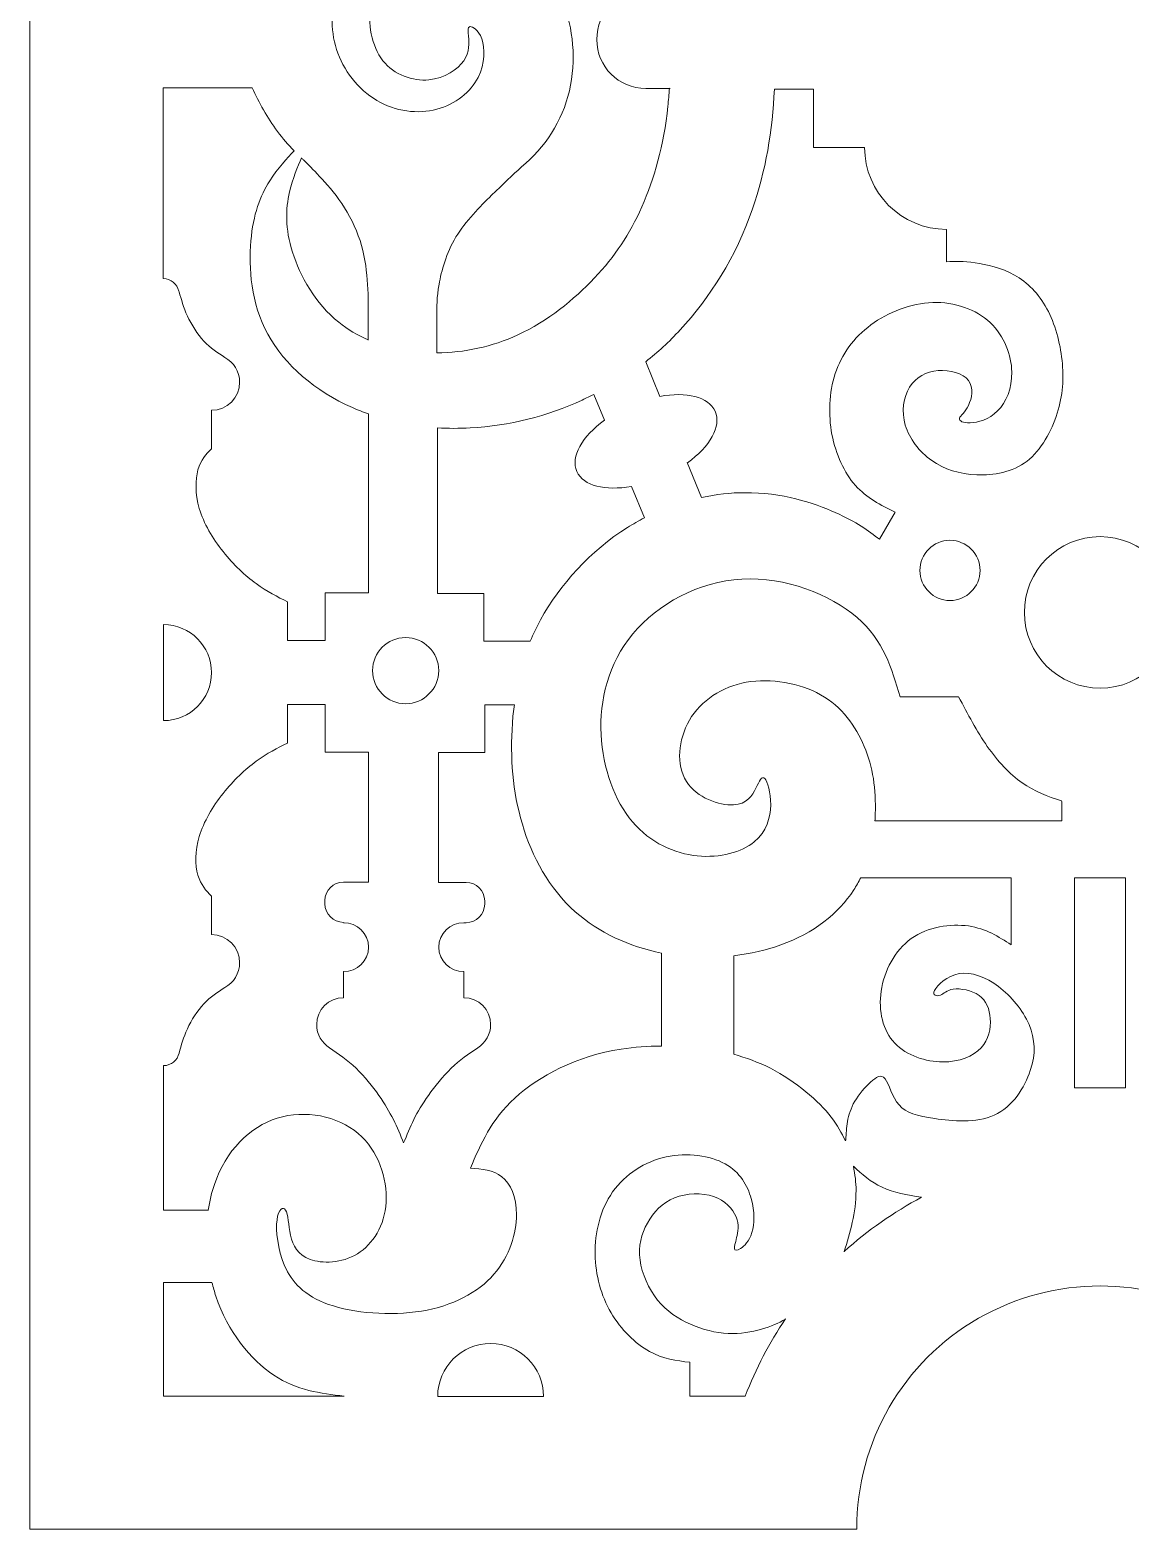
# Model space of a CAD drawing. Header units: centimetres. Extents: x -9.9 to 31.1, y -6.7 to 14.3.
# Drawn here: x 11.988 to 15.314, y -5.241 to -0.709 of the extents above; entities that cross this region are included whole.
import ezdxf

# ---------------------------------------------------------------- set-up
doc = ezdxf.new("R2010")
doc.units = ezdxf.units.CM
doc.header["$MEASUREMENT"] = 0
doc.layers.add('Layer 1', color=7, linetype='Continuous')

msp = doc.modelspace()

# ---------------------------------------------------------------- linework, layer by layer
at = {"layer": 'Layer 1', "lineweight": 9}
for points, knots in [([(14.488, -5.241), (14.488, -5.241), (11.988, -5.241), (11.988, -5.241), (11.988, -5.241), (11.988, -5.241), (11.988, 3.991), (11.988, 3.991), (11.988, 3.991), (11.988, 3.991), (12.222, 3.991), (12.222, 3.991), (12.222, 3.991), (12.302, 4.462), (12.648, 4.843), (13.11, 4.967), (13.11, 4.967), (13.11, 4.967), (13.11, 5.298), (13.11, 5.298), (13.11, 5.298), (13.11, 5.298), (15.224, 5.298), (15.224, 5.298), (15.224, 5.298), (15.224, 5.298), (17.338, 5.298), (17.338, 5.298), (17.338, 5.298), (17.338, 5.298), (17.338, 4.967), (17.338, 4.967), (17.338, 4.967), (17.8, 4.843), (18.147, 4.461), (18.226, 3.991), (18.226, 3.991), (18.226, 3.991), (18.46, 3.991), (18.46, 3.991), (18.46, 3.991), (18.46, 3.991), (18.46, -5.241), (18.46, -5.241), (18.46, -5.241), (18.46, -5.241), (15.96, -5.241), (15.96, -5.241), (15.96, -5.241), (15.96, -4.978), (15.82, -4.736), (15.592, -4.604), (15.592, -4.604), (15.478, -4.538), (15.351, -4.506), (15.224, -4.506), (15.224, -4.506), (15.097, -4.506), (14.97, -4.539), (14.856, -4.604), (14.856, -4.604), (14.628, -4.735), (14.488, -4.978), (14.488, -5.241)], [0, 0, 0, 0, 0.0588235, 0.0588235, 0.0588235, 0.0588235, 0.1176471, 0.1176471, 0.1176471, 0.1176471, 0.1764706, 0.1764706, 0.1764706, 0.1764706, 0.2352941, 0.2352941, 0.2352941, 0.2352941, 0.2941176, 0.2941176, 0.2941176, 0.2941176, 0.3529412, 0.3529412, 0.3529412, 0.3529412, 0.4117647, 0.4117647, 0.4117647, 0.4117647, 0.4705882, 0.4705882, 0.4705882, 0.4705882, 0.5294118, 0.5294118, 0.5294118, 0.5294118, 0.5882353, 0.5882353, 0.5882353, 0.5882353, 0.6470588, 0.6470588, 0.6470588, 0.6470588, 0.7058824, 0.7058824, 0.7058824, 0.7058824, 0.7647059, 0.7647059, 0.7647059, 0.7647059, 0.8235294, 0.8235294, 0.8235294, 0.8235294, 0.8823529, 0.8823529, 0.8823529, 0.8823529, 1, 1, 1, 1]), ([(13.924, -0.886), (13.924, -0.886), (13.85, -0.886), (13.85, -0.886), (13.85, -0.886), (13.768, -0.886), (13.702, -0.82), (13.702, -0.738), (13.702, -0.738), (13.702, -0.656), (13.768, -0.59), (13.85, -0.59), (13.85, -0.59), (13.85, -0.59), (13.9, -0.59), (13.9, -0.59), (13.9, -0.59), (13.899, -0.588), (13.899, -0.586), (13.898, -0.584), (13.898, -0.584), (13.87, -0.479), (13.818, -0.403), (13.751, -0.343), (13.751, -0.343), (13.703, -0.301), (13.648, -0.268), (13.589, -0.245), (13.589, -0.245), (13.589, -0.247), (13.589, -0.248), (13.589, -0.25), (13.589, -0.25), (13.589, -0.332), (13.523, -0.398), (13.441, -0.398), (13.441, -0.398), (13.359, -0.398), (13.293, -0.332), (13.293, -0.25), (13.293, -0.25), (13.293, -0.239), (13.294, -0.229), (13.296, -0.218), (13.296, -0.218), (13.281, -0.221), (13.267, -0.224), (13.252, -0.228), (13.252, -0.228), (13.168, -0.25), (13.089, -0.29), (13.032, -0.352), (13.032, -0.352), (12.975, -0.414), (12.939, -0.496), (12.919, -0.569), (12.919, -0.569), (12.899, -0.642), (12.895, -0.706), (12.915, -0.768), (12.915, -0.768), (12.935, -0.83), (12.98, -0.889), (13.037, -0.922), (13.037, -0.922), (13.093, -0.956), (13.161, -0.964), (13.218, -0.949), (13.218, -0.949), (13.275, -0.934), (13.321, -0.896), (13.343, -0.853), (13.343, -0.853), (13.365, -0.811), (13.363, -0.764), (13.354, -0.736), (13.354, -0.736), (13.344, -0.708), (13.327, -0.699), (13.319, -0.699), (13.319, -0.699), (13.311, -0.7), (13.312, -0.71), (13.314, -0.729), (13.314, -0.729), (13.316, -0.748), (13.318, -0.775), (13.3, -0.802), (13.3, -0.802), (13.282, -0.829), (13.242, -0.855), (13.194, -0.86), (13.194, -0.86), (13.146, -0.864), (13.089, -0.846), (13.055, -0.802), (13.055, -0.802), (13.021, -0.758), (13.009, -0.688), (13.017, -0.631), (13.017, -0.631), (13.025, -0.574), (13.052, -0.531), (13.089, -0.494), (13.089, -0.494), (13.126, -0.458), (13.172, -0.428), (13.237, -0.42), (13.237, -0.42), (13.302, -0.411), (13.386, -0.423), (13.453, -0.457), (13.453, -0.457), (13.52, -0.491), (13.57, -0.546), (13.6, -0.624), (13.6, -0.624), (13.63, -0.702), (13.641, -0.802), (13.619, -0.893), (13.619, -0.893), (13.598, -0.984), (13.545, -1.066), (13.474, -1.123), (13.474, -1.123), (13.447, -1.149), (13.42, -1.174), (13.384, -1.209), (13.384, -1.209), (13.349, -1.243), (13.305, -1.287), (13.276, -1.335), (13.276, -1.335), (13.247, -1.384), (13.232, -1.438), (13.225, -1.478), (13.225, -1.478), (13.218, -1.519), (13.218, -1.546), (13.218, -1.573), (13.218, -1.573), (13.218, -1.573), (13.218, -1.685), (13.218, -1.685), (13.218, -1.685), (13.301, -1.685), (13.386, -1.667), (13.463, -1.631), (13.463, -1.631), (13.553, -1.59), (13.633, -1.524), (13.695, -1.459), (13.695, -1.459), (13.757, -1.393), (13.801, -1.328), (13.838, -1.244), (13.838, -1.244), (13.875, -1.16), (13.905, -1.058), (13.917, -0.94), (13.917, -0.94), (13.919, -0.922), (13.92, -0.904), (13.922, -0.885), (13.922, -0.885), (13.922, -0.885), (13.924, -0.886), (13.924, -0.886)], [0, 0, 0, 0, 0.0232558, 0.0232558, 0.0232558, 0.0232558, 0.0465116, 0.0465116, 0.0465116, 0.0465116, 0.0697674, 0.0697674, 0.0697674, 0.0697674, 0.0930233, 0.0930233, 0.0930233, 0.0930233, 0.1162791, 0.1162791, 0.1162791, 0.1162791, 0.1395349, 0.1395349, 0.1395349, 0.1395349, 0.1627907, 0.1627907, 0.1627907, 0.1627907, 0.1860465, 0.1860465, 0.1860465, 0.1860465, 0.2093023, 0.2093023, 0.2093023, 0.2093023, 0.2325581, 0.2325581, 0.2325581, 0.2325581, 0.255814, 0.255814, 0.255814, 0.255814, 0.2790698, 0.2790698, 0.2790698, 0.2790698, 0.3023256, 0.3023256, 0.3023256, 0.3023256, 0.3255814, 0.3255814, 0.3255814, 0.3255814, 0.3488372, 0.3488372, 0.3488372, 0.3488372, 0.372093, 0.372093, 0.372093, 0.372093, 0.3953488, 0.3953488, 0.3953488, 0.3953488, 0.4186047, 0.4186047, 0.4186047, 0.4186047, 0.4418605, 0.4418605, 0.4418605, 0.4418605, 0.4651163, 0.4651163, 0.4651163, 0.4651163, 0.4883721, 0.4883721, 0.4883721, 0.4883721, 0.5116279, 0.5116279, 0.5116279, 0.5116279, 0.5348837, 0.5348837, 0.5348837, 0.5348837, 0.5581395, 0.5581395, 0.5581395, 0.5581395, 0.5813953, 0.5813953, 0.5813953, 0.5813953, 0.6046512, 0.6046512, 0.6046512, 0.6046512, 0.627907, 0.627907, 0.627907, 0.627907, 0.6511628, 0.6511628, 0.6511628, 0.6511628, 0.6744186, 0.6744186, 0.6744186, 0.6744186, 0.6976744, 0.6976744, 0.6976744, 0.6976744, 0.7209302, 0.7209302, 0.7209302, 0.7209302, 0.744186, 0.744186, 0.744186, 0.744186, 0.7674419, 0.7674419, 0.7674419, 0.7674419, 0.7906977, 0.7906977, 0.7906977, 0.7906977, 0.8139535, 0.8139535, 0.8139535, 0.8139535, 0.8372093, 0.8372093, 0.8372093, 0.8372093, 0.8604651, 0.8604651, 0.8604651, 0.8604651, 0.8837209, 0.8837209, 0.8837209, 0.8837209, 0.9069767, 0.9069767, 0.9069767, 0.9069767, 0.9302326, 0.9302326, 0.9302326, 0.9302326, 0.9534884, 0.9534884, 0.9534884, 0.9534884, 1, 1, 1, 1]), ([(12.439, -1.501), (12.446, -1.524), (12.452, -1.548), (12.464, -1.574), (12.464, -1.574), (12.476, -1.6), (12.495, -1.629), (12.514, -1.65), (12.514, -1.65), (12.534, -1.671), (12.555, -1.685), (12.577, -1.699), (12.577, -1.699), (12.604, -1.713), (12.622, -1.742), (12.622, -1.774), (12.622, -1.774), (12.622, -1.821), (12.584, -1.859), (12.537, -1.859), (12.537, -1.859), (12.537, -1.859), (12.537, -1.975), (12.537, -1.975), (12.537, -1.975), (12.521, -1.992), (12.504, -2.009), (12.496, -2.039), (12.496, -2.039), (12.488, -2.069), (12.487, -2.111), (12.5, -2.156), (12.5, -2.156), (12.513, -2.2), (12.54, -2.247), (12.572, -2.286), (12.572, -2.286), (12.603, -2.326), (12.639, -2.359), (12.672, -2.383), (12.672, -2.383), (12.705, -2.407), (12.736, -2.423), (12.767, -2.438), (12.767, -2.438), (12.767, -2.438), (12.767, -2.555), (12.767, -2.555), (12.767, -2.555), (12.767, -2.555), (12.881, -2.555), (12.881, -2.555), (12.881, -2.555), (12.881, -2.555), (12.881, -2.411), (12.881, -2.411), (12.881, -2.411), (12.881, -2.411), (13.012, -2.411), (13.012, -2.411), (13.012, -2.411), (13.012, -2.411), (13.012, -1.87), (13.012, -1.87), (13.012, -1.87), (12.995, -1.864), (12.979, -1.858), (12.963, -1.851), (12.963, -1.851), (12.852, -1.802), (12.758, -1.722), (12.707, -1.629), (12.707, -1.629), (12.656, -1.535), (12.649, -1.428), (12.656, -1.347), (12.656, -1.347), (12.663, -1.266), (12.684, -1.212), (12.713, -1.165), (12.713, -1.165), (12.737, -1.128), (12.766, -1.095), (12.787, -1.075), (12.787, -1.075), (12.75, -1.038), (12.72, -0.996), (12.694, -0.951), (12.694, -0.951), (12.682, -0.929), (12.67, -0.907), (12.66, -0.884), (12.66, -0.884), (12.66, -0.884), (12.391, -0.884), (12.391, -0.884), (12.391, -0.884), (12.391, -0.884), (12.391, -1.461), (12.391, -1.461), (12.391, -1.461), (12.414, -1.461), (12.433, -1.477), (12.438, -1.499), (12.438, -1.499), (12.438, -1.499), (12.439, -1.501), (12.439, -1.501)], [0, 0, 0, 0, 0.0357143, 0.0357143, 0.0357143, 0.0357143, 0.0714286, 0.0714286, 0.0714286, 0.0714286, 0.1071429, 0.1071429, 0.1071429, 0.1071429, 0.1428571, 0.1428571, 0.1428571, 0.1428571, 0.1785714, 0.1785714, 0.1785714, 0.1785714, 0.2142857, 0.2142857, 0.2142857, 0.2142857, 0.25, 0.25, 0.25, 0.25, 0.2857143, 0.2857143, 0.2857143, 0.2857143, 0.3214286, 0.3214286, 0.3214286, 0.3214286, 0.3571429, 0.3571429, 0.3571429, 0.3571429, 0.3928571, 0.3928571, 0.3928571, 0.3928571, 0.4285714, 0.4285714, 0.4285714, 0.4285714, 0.4642857, 0.4642857, 0.4642857, 0.4642857, 0.5, 0.5, 0.5, 0.5, 0.5357143, 0.5357143, 0.5357143, 0.5357143, 0.5714286, 0.5714286, 0.5714286, 0.5714286, 0.6071429, 0.6071429, 0.6071429, 0.6071429, 0.6428571, 0.6428571, 0.6428571, 0.6428571, 0.6785714, 0.6785714, 0.6785714, 0.6785714, 0.7142857, 0.7142857, 0.7142857, 0.7142857, 0.75, 0.75, 0.75, 0.75, 0.7857143, 0.7857143, 0.7857143, 0.7857143, 0.8214286, 0.8214286, 0.8214286, 0.8214286, 0.8571429, 0.8571429, 0.8571429, 0.8571429, 0.8928571, 0.8928571, 0.8928571, 0.8928571, 0.9285714, 0.9285714, 0.9285714, 0.9285714, 1, 1, 1, 1]), ([(13.975, -2.017), (13.975, -2.017), (14.019, -2.123), (14.019, -2.123), (14.019, -2.123), (14.063, -2.113), (14.107, -2.108), (14.149, -2.108), (14.149, -2.108), (14.262, -2.107), (14.358, -2.139), (14.423, -2.168), (14.423, -2.168), (14.488, -2.197), (14.523, -2.223), (14.557, -2.249), (14.557, -2.249), (14.557, -2.249), (14.604, -2.167), (14.604, -2.167), (14.604, -2.167), (14.561, -2.146), (14.518, -2.124), (14.484, -2.086), (14.484, -2.086), (14.45, -2.048), (14.425, -1.992), (14.413, -1.932), (14.413, -1.932), (14.402, -1.872), (14.404, -1.806), (14.423, -1.748), (14.423, -1.748), (14.442, -1.69), (14.479, -1.639), (14.531, -1.601), (14.531, -1.601), (14.583, -1.562), (14.652, -1.535), (14.718, -1.533), (14.718, -1.533), (14.784, -1.531), (14.849, -1.554), (14.892, -1.594), (14.892, -1.594), (14.935, -1.635), (14.956, -1.693), (14.957, -1.743), (14.957, -1.743), (14.958, -1.793), (14.94, -1.835), (14.914, -1.861), (14.914, -1.861), (14.888, -1.887), (14.854, -1.896), (14.831, -1.897), (14.831, -1.897), (14.809, -1.898), (14.797, -1.891), (14.799, -1.883), (14.799, -1.883), (14.801, -1.875), (14.816, -1.865), (14.826, -1.844), (14.826, -1.844), (14.836, -1.823), (14.843, -1.791), (14.826, -1.769), (14.826, -1.769), (14.809, -1.747), (14.77, -1.736), (14.734, -1.739), (14.734, -1.739), (14.698, -1.742), (14.667, -1.759), (14.648, -1.789), (14.648, -1.789), (14.629, -1.819), (14.623, -1.863), (14.635, -1.904), (14.635, -1.904), (14.647, -1.945), (14.677, -1.984), (14.715, -2.011), (14.715, -2.011), (14.753, -2.037), (14.799, -2.052), (14.851, -2.054), (14.851, -2.054), (14.902, -2.056), (14.959, -2.046), (15.003, -2.013), (15.003, -2.013), (15.046, -1.979), (15.077, -1.922), (15.094, -1.868), (15.094, -1.868), (15.111, -1.814), (15.115, -1.762), (15.109, -1.708), (15.109, -1.708), (15.103, -1.654), (15.088, -1.597), (15.063, -1.552), (15.063, -1.552), (15.038, -1.506), (15.004, -1.472), (14.965, -1.45), (14.965, -1.45), (14.926, -1.428), (14.881, -1.418), (14.846, -1.413), (14.846, -1.413), (14.811, -1.408), (14.786, -1.409), (14.76, -1.41), (14.76, -1.41), (14.76, -1.41), (14.76, -1.312), (14.76, -1.312), (14.76, -1.312), (14.623, -1.312), (14.512, -1.201), (14.512, -1.064), (14.512, -1.064), (14.512, -1.064), (14.357, -1.064), (14.357, -1.064), (14.357, -1.064), (14.357, -1.064), (14.357, -0.888), (14.357, -0.888), (14.357, -0.888), (14.357, -0.888), (14.239, -0.888), (14.239, -0.888), (14.239, -0.888), (14.234, -1.012), (14.212, -1.137), (14.173, -1.25), (14.173, -1.25), (14.123, -1.395), (14.043, -1.52), (13.954, -1.616), (13.954, -1.616), (13.921, -1.652), (13.886, -1.684), (13.85, -1.712), (13.85, -1.712), (13.85, -1.712), (13.893, -1.817), (13.893, -1.817), (13.893, -1.817), (13.973, -1.802), (14.04, -1.818), (14.06, -1.862), (14.06, -1.862), (14.08, -1.907), (14.044, -1.969), (13.976, -2.018), (13.976, -2.018), (13.976, -2.018), (13.975, -2.017), (13.975, -2.017)], [0, 0, 0, 0, 0.0238095, 0.0238095, 0.0238095, 0.0238095, 0.047619, 0.047619, 0.047619, 0.047619, 0.0714286, 0.0714286, 0.0714286, 0.0714286, 0.0952381, 0.0952381, 0.0952381, 0.0952381, 0.1190476, 0.1190476, 0.1190476, 0.1190476, 0.1428571, 0.1428571, 0.1428571, 0.1428571, 0.1666667, 0.1666667, 0.1666667, 0.1666667, 0.1904762, 0.1904762, 0.1904762, 0.1904762, 0.2142857, 0.2142857, 0.2142857, 0.2142857, 0.2380952, 0.2380952, 0.2380952, 0.2380952, 0.2619048, 0.2619048, 0.2619048, 0.2619048, 0.2857143, 0.2857143, 0.2857143, 0.2857143, 0.3095238, 0.3095238, 0.3095238, 0.3095238, 0.3333333, 0.3333333, 0.3333333, 0.3333333, 0.3571429, 0.3571429, 0.3571429, 0.3571429, 0.3809524, 0.3809524, 0.3809524, 0.3809524, 0.4047619, 0.4047619, 0.4047619, 0.4047619, 0.4285714, 0.4285714, 0.4285714, 0.4285714, 0.452381, 0.452381, 0.452381, 0.452381, 0.4761905, 0.4761905, 0.4761905, 0.4761905, 0.5, 0.5, 0.5, 0.5, 0.5238095, 0.5238095, 0.5238095, 0.5238095, 0.547619, 0.547619, 0.547619, 0.547619, 0.5714286, 0.5714286, 0.5714286, 0.5714286, 0.5952381, 0.5952381, 0.5952381, 0.5952381, 0.6190476, 0.6190476, 0.6190476, 0.6190476, 0.6428571, 0.6428571, 0.6428571, 0.6428571, 0.6666667, 0.6666667, 0.6666667, 0.6666667, 0.6904762, 0.6904762, 0.6904762, 0.6904762, 0.7142857, 0.7142857, 0.7142857, 0.7142857, 0.7380952, 0.7380952, 0.7380952, 0.7380952, 0.7619048, 0.7619048, 0.7619048, 0.7619048, 0.7857143, 0.7857143, 0.7857143, 0.7857143, 0.8095238, 0.8095238, 0.8095238, 0.8095238, 0.8333333, 0.8333333, 0.8333333, 0.8333333, 0.8571429, 0.8571429, 0.8571429, 0.8571429, 0.8809524, 0.8809524, 0.8809524, 0.8809524, 0.9047619, 0.9047619, 0.9047619, 0.9047619, 0.9285714, 0.9285714, 0.9285714, 0.9285714, 0.952381, 0.952381, 0.952381, 0.952381, 1, 1, 1, 1]), ([(13.011, -1.646), (12.979, -1.632), (12.949, -1.615), (12.922, -1.593), (12.922, -1.593), (12.852, -1.537), (12.804, -1.453), (12.782, -1.381), (12.782, -1.381), (12.759, -1.31), (12.761, -1.25), (12.773, -1.199), (12.773, -1.199), (12.782, -1.158), (12.798, -1.122), (12.809, -1.096), (12.809, -1.096), (12.811, -1.098), (12.813, -1.1), (12.815, -1.102), (12.815, -1.102), (12.83, -1.116), (12.844, -1.131), (12.864, -1.152), (12.864, -1.152), (12.884, -1.173), (12.908, -1.2), (12.931, -1.234), (12.931, -1.234), (12.953, -1.267), (12.973, -1.306), (12.986, -1.346), (12.986, -1.346), (12.999, -1.386), (13.005, -1.426), (13.008, -1.465), (13.008, -1.465), (13.011, -1.503), (13.011, -1.539), (13.011, -1.575), (13.011, -1.575), (13.011, -1.575), (13.011, -1.647), (13.011, -1.647), (13.011, -1.647), (13.011, -1.647), (13.011, -1.646), (13.011, -1.646)], [0, 0, 0, 0, 0.0769231, 0.0769231, 0.0769231, 0.0769231, 0.1538462, 0.1538462, 0.1538462, 0.1538462, 0.2307692, 0.2307692, 0.2307692, 0.2307692, 0.3076923, 0.3076923, 0.3076923, 0.3076923, 0.3846154, 0.3846154, 0.3846154, 0.3846154, 0.4615385, 0.4615385, 0.4615385, 0.4615385, 0.5384615, 0.5384615, 0.5384615, 0.5384615, 0.6153846, 0.6153846, 0.6153846, 0.6153846, 0.6923077, 0.6923077, 0.6923077, 0.6923077, 0.7692308, 0.7692308, 0.7692308, 0.7692308, 0.8461538, 0.8461538, 0.8461538, 0.8461538, 1, 1, 1, 1]), ([(13.725, -1.889), (13.725, -1.889), (13.693, -1.811), (13.693, -1.811), (13.693, -1.811), (13.681, -1.817), (13.67, -1.822), (13.658, -1.828), (13.658, -1.828), (13.552, -1.877), (13.439, -1.906), (13.319, -1.912), (13.319, -1.912), (13.286, -1.914), (13.253, -1.914), (13.22, -1.912), (13.22, -1.912), (13.22, -1.912), (13.22, -2.413), (13.22, -2.413), (13.22, -2.413), (13.22, -2.413), (13.36, -2.413), (13.36, -2.413), (13.36, -2.413), (13.36, -2.413), (13.36, -2.557), (13.36, -2.557), (13.36, -2.557), (13.36, -2.557), (13.501, -2.557), (13.501, -2.557), (13.501, -2.557), (13.51, -2.536), (13.52, -2.514), (13.532, -2.492), (13.532, -2.492), (13.59, -2.387), (13.683, -2.283), (13.795, -2.213), (13.795, -2.213), (13.812, -2.203), (13.829, -2.193), (13.846, -2.184), (13.846, -2.184), (13.846, -2.184), (13.807, -2.089), (13.807, -2.089), (13.807, -2.089), (13.728, -2.103), (13.661, -2.088), (13.642, -2.044), (13.642, -2.044), (13.622, -1.999), (13.658, -1.938), (13.725, -1.889)], [0, 0, 0, 0, 0.0666667, 0.0666667, 0.0666667, 0.0666667, 0.1333333, 0.1333333, 0.1333333, 0.1333333, 0.2, 0.2, 0.2, 0.2, 0.2666667, 0.2666667, 0.2666667, 0.2666667, 0.3333333, 0.3333333, 0.3333333, 0.3333333, 0.4, 0.4, 0.4, 0.4, 0.4666667, 0.4666667, 0.4666667, 0.4666667, 0.5333333, 0.5333333, 0.5333333, 0.5333333, 0.6, 0.6, 0.6, 0.6, 0.6666667, 0.6666667, 0.6666667, 0.6666667, 0.7333333, 0.7333333, 0.7333333, 0.7333333, 0.8, 0.8, 0.8, 0.8, 0.8666667, 0.8666667, 0.8666667, 0.8666667, 1, 1, 1, 1]), ([(14.861, -2.343), (14.861, -2.293), (14.82, -2.252), (14.77, -2.252), (14.77, -2.252), (14.72, -2.252), (14.679, -2.293), (14.679, -2.343), (14.679, -2.343), (14.679, -2.393), (14.72, -2.434), (14.77, -2.434), (14.77, -2.434), (14.82, -2.434), (14.861, -2.393), (14.861, -2.343)], [0, 0, 0, 0, 0.2, 0.2, 0.2, 0.2, 0.4, 0.4, 0.4, 0.4, 0.6, 0.6, 0.6, 0.6, 1, 1, 1, 1]), ([(15.224, -2.699), (15.098, -2.699), (14.995, -2.597), (14.995, -2.47), (14.995, -2.47), (14.995, -2.344), (15.097, -2.241), (15.224, -2.241), (15.224, -2.241), (15.35, -2.241), (15.453, -2.343), (15.453, -2.47), (15.453, -2.47), (15.453, -2.596), (15.351, -2.699), (15.224, -2.699)], [0, 0, 0, 0, 0.2, 0.2, 0.2, 0.2, 0.4, 0.4, 0.4, 0.4, 0.6, 0.6, 0.6, 0.6, 1, 1, 1, 1]), ([(15.108, -3.043), (15.108, -3.043), (15.108, -3.1), (15.108, -3.1), (15.108, -3.1), (15.108, -3.1), (14.543, -3.1), (14.543, -3.1), (14.543, -3.1), (14.544, -3.093), (14.544, -3.086), (14.544, -3.079), (14.544, -3.079), (14.547, -3.004), (14.537, -2.937), (14.511, -2.875), (14.511, -2.875), (14.485, -2.813), (14.443, -2.755), (14.379, -2.719), (14.379, -2.719), (14.315, -2.683), (14.229, -2.668), (14.154, -2.681), (14.154, -2.681), (14.08, -2.695), (14.017, -2.736), (13.982, -2.796), (13.982, -2.796), (13.948, -2.855), (13.941, -2.931), (13.973, -2.981), (13.973, -2.981), (14.004, -3.031), (14.073, -3.054), (14.115, -3.052), (14.115, -3.052), (14.157, -3.05), (14.172, -3.023), (14.183, -3.001), (14.183, -3.001), (14.194, -2.979), (14.201, -2.963), (14.21, -2.972), (14.21, -2.972), (14.219, -2.981), (14.228, -3.014), (14.228, -3.052), (14.228, -3.052), (14.227, -3.09), (14.216, -3.133), (14.178, -3.164), (14.178, -3.164), (14.14, -3.195), (14.075, -3.213), (14.006, -3.206), (14.006, -3.206), (13.937, -3.199), (13.864, -3.167), (13.81, -3.103), (13.81, -3.103), (13.756, -3.039), (13.72, -2.943), (13.715, -2.839), (13.715, -2.839), (13.71, -2.736), (13.736, -2.625), (13.811, -2.535), (13.811, -2.535), (13.886, -2.445), (14.01, -2.376), (14.141, -2.369), (14.141, -2.369), (14.272, -2.362), (14.408, -2.416), (14.489, -2.485), (14.489, -2.485), (14.57, -2.555), (14.594, -2.64), (14.619, -2.725), (14.619, -2.725), (14.619, -2.725), (14.796, -2.725), (14.796, -2.725), (14.796, -2.725), (14.824, -2.777), (14.851, -2.83), (14.883, -2.875), (14.883, -2.875), (14.915, -2.92), (14.95, -2.959), (14.988, -2.985), (14.988, -2.985), (15.026, -3.011), (15.066, -3.026), (15.107, -3.04), (15.107, -3.04), (15.107, -3.04), (15.108, -3.043), (15.108, -3.043)], [0, 0, 0, 0, 0.0384615, 0.0384615, 0.0384615, 0.0384615, 0.0769231, 0.0769231, 0.0769231, 0.0769231, 0.1153846, 0.1153846, 0.1153846, 0.1153846, 0.1538462, 0.1538462, 0.1538462, 0.1538462, 0.1923077, 0.1923077, 0.1923077, 0.1923077, 0.2307692, 0.2307692, 0.2307692, 0.2307692, 0.2692308, 0.2692308, 0.2692308, 0.2692308, 0.3076923, 0.3076923, 0.3076923, 0.3076923, 0.3461538, 0.3461538, 0.3461538, 0.3461538, 0.3846154, 0.3846154, 0.3846154, 0.3846154, 0.4230769, 0.4230769, 0.4230769, 0.4230769, 0.4615385, 0.4615385, 0.4615385, 0.4615385, 0.5, 0.5, 0.5, 0.5, 0.5384615, 0.5384615, 0.5384615, 0.5384615, 0.5769231, 0.5769231, 0.5769231, 0.5769231, 0.6153846, 0.6153846, 0.6153846, 0.6153846, 0.6538462, 0.6538462, 0.6538462, 0.6538462, 0.6923077, 0.6923077, 0.6923077, 0.6923077, 0.7307692, 0.7307692, 0.7307692, 0.7307692, 0.7692308, 0.7692308, 0.7692308, 0.7692308, 0.8076923, 0.8076923, 0.8076923, 0.8076923, 0.8461538, 0.8461538, 0.8461538, 0.8461538, 0.8846154, 0.8846154, 0.8846154, 0.8846154, 0.9230769, 0.9230769, 0.9230769, 0.9230769, 1, 1, 1, 1]), ([(12.392, -2.797), (12.472, -2.797), (12.537, -2.732), (12.537, -2.652), (12.537, -2.652), (12.537, -2.572), (12.472, -2.507), (12.392, -2.507), (12.392, -2.507), (12.392, -2.507), (12.392, -2.797), (12.392, -2.797)], [0, 0, 0, 0, 0.25, 0.25, 0.25, 0.25, 0.5, 0.5, 0.5, 0.5, 1, 1, 1, 1]), ([(13.124, -2.546), (13.179, -2.546), (13.224, -2.591), (13.224, -2.646), (13.224, -2.646), (13.224, -2.701), (13.179, -2.746), (13.124, -2.746), (13.124, -2.746), (13.069, -2.746), (13.024, -2.701), (13.024, -2.646), (13.024, -2.646), (13.024, -2.591), (13.069, -2.546), (13.124, -2.546)], [0, 0, 0, 0, 0.2, 0.2, 0.2, 0.2, 0.4, 0.4, 0.4, 0.4, 0.6, 0.6, 0.6, 0.6, 1, 1, 1, 1]), ([(12.936, -3.407), (12.905, -3.407), (12.88, -3.382), (12.88, -3.351), (12.88, -3.351), (12.88, -3.351), (12.88, -3.341), (12.88, -3.341), (12.88, -3.341), (12.88, -3.31), (12.905, -3.285), (12.936, -3.285), (12.936, -3.285), (12.936, -3.285), (13.012, -3.285), (13.012, -3.285), (13.012, -3.285), (13.012, -3.285), (13.012, -2.892), (13.012, -2.892), (13.012, -2.892), (13.012, -2.892), (12.881, -2.892), (12.881, -2.892), (12.881, -2.892), (12.881, -2.892), (12.881, -2.748), (12.881, -2.748), (12.881, -2.748), (12.881, -2.748), (12.767, -2.748), (12.767, -2.748), (12.767, -2.748), (12.767, -2.748), (12.767, -2.865), (12.767, -2.865), (12.767, -2.865), (12.736, -2.88), (12.705, -2.896), (12.672, -2.92), (12.672, -2.92), (12.639, -2.944), (12.603, -2.978), (12.572, -3.017), (12.572, -3.017), (12.541, -3.057), (12.513, -3.103), (12.5, -3.147), (12.5, -3.147), (12.487, -3.191), (12.487, -3.234), (12.496, -3.264), (12.496, -3.264), (12.504, -3.294), (12.521, -3.311), (12.537, -3.328), (12.537, -3.328), (12.537, -3.328), (12.537, -3.444), (12.537, -3.444), (12.537, -3.444), (12.584, -3.444), (12.622, -3.482), (12.622, -3.529), (12.622, -3.529), (12.622, -3.561), (12.604, -3.59), (12.577, -3.604), (12.577, -3.604), (12.556, -3.618), (12.534, -3.632), (12.514, -3.653), (12.514, -3.653), (12.494, -3.674), (12.476, -3.703), (12.464, -3.729), (12.464, -3.729), (12.452, -3.755), (12.445, -3.779), (12.439, -3.802), (12.439, -3.802), (12.434, -3.824), (12.415, -3.84), (12.392, -3.84), (12.392, -3.84), (12.392, -3.84), (12.392, -4.277), (12.392, -4.277), (12.392, -4.277), (12.392, -4.277), (12.528, -4.277), (12.528, -4.277), (12.528, -4.277), (12.528, -4.277), (12.527, -4.277), (12.527, -4.277), (12.527, -4.277), (12.531, -4.25), (12.537, -4.223), (12.546, -4.199), (12.546, -4.199), (12.58, -4.098), (12.652, -4.025), (12.736, -3.999), (12.736, -3.999), (12.82, -3.973), (12.918, -3.992), (12.98, -4.045), (12.98, -4.045), (13.042, -4.097), (13.069, -4.182), (13.065, -4.253), (13.065, -4.253), (13.061, -4.324), (13.025, -4.38), (12.978, -4.409), (12.978, -4.409), (12.931, -4.438), (12.871, -4.439), (12.835, -4.426), (12.835, -4.426), (12.798, -4.412), (12.783, -4.384), (12.776, -4.353), (12.776, -4.353), (12.769, -4.322), (12.769, -4.289), (12.761, -4.277), (12.761, -4.277), (12.754, -4.265), (12.739, -4.273), (12.735, -4.306), (12.735, -4.306), (12.731, -4.339), (12.737, -4.395), (12.758, -4.445), (12.758, -4.445), (12.78, -4.494), (12.817, -4.536), (12.891, -4.562), (12.891, -4.562), (12.966, -4.588), (13.078, -4.598), (13.172, -4.582), (13.172, -4.582), (13.266, -4.567), (13.343, -4.526), (13.391, -4.471), (13.391, -4.471), (13.439, -4.416), (13.459, -4.345), (13.459, -4.291), (13.459, -4.291), (13.46, -4.236), (13.441, -4.197), (13.415, -4.176), (13.415, -4.176), (13.389, -4.155), (13.354, -4.153), (13.32, -4.15), (13.32, -4.15), (13.351, -4.077), (13.382, -4.005), (13.454, -3.938), (13.454, -3.938), (13.527, -3.872), (13.641, -3.811), (13.776, -3.79), (13.776, -3.79), (13.815, -3.784), (13.856, -3.781), (13.898, -3.781), (13.898, -3.781), (13.898, -3.781), (13.898, -3.5), (13.898, -3.5), (13.898, -3.5), (13.799, -3.48), (13.708, -3.438), (13.637, -3.375), (13.637, -3.375), (13.558, -3.305), (13.506, -3.209), (13.477, -3.11), (13.477, -3.11), (13.447, -3.011), (13.44, -2.909), (13.447, -2.805), (13.447, -2.805), (13.448, -2.786), (13.45, -2.767), (13.453, -2.749), (13.453, -2.749), (13.453, -2.749), (13.363, -2.749), (13.363, -2.749), (13.363, -2.749), (13.363, -2.749), (13.363, -2.893), (13.363, -2.893), (13.363, -2.893), (13.363, -2.893), (13.223, -2.893), (13.223, -2.893), (13.223, -2.893), (13.223, -2.893), (13.223, -3.286), (13.223, -3.286), (13.223, -3.286), (13.223, -3.286), (13.307, -3.286), (13.307, -3.286), (13.307, -3.286), (13.338, -3.286), (13.363, -3.311), (13.363, -3.342), (13.363, -3.342), (13.363, -3.342), (13.363, -3.352), (13.363, -3.352), (13.363, -3.352), (13.363, -3.383), (13.338, -3.408), (13.307, -3.408), (13.307, -3.408), (13.307, -3.408), (13.3, -3.408), (13.3, -3.408), (13.3, -3.408), (13.258, -3.408), (13.224, -3.441), (13.224, -3.482), (13.224, -3.482), (13.224, -3.523), (13.258, -3.556), (13.3, -3.556), (13.3, -3.556), (13.3, -3.556), (13.3, -3.635), (13.3, -3.635), (13.3, -3.635), (13.345, -3.635), (13.381, -3.671), (13.381, -3.716), (13.381, -3.716), (13.381, -3.745), (13.365, -3.771), (13.342, -3.786), (13.342, -3.786), (13.315, -3.805), (13.287, -3.823), (13.262, -3.848), (13.262, -3.848), (13.236, -3.873), (13.212, -3.903), (13.193, -3.93), (13.193, -3.93), (13.174, -3.957), (13.16, -3.979), (13.149, -4.003), (13.149, -4.003), (13.137, -4.026), (13.128, -4.05), (13.118, -4.074), (13.118, -4.074), (13.108, -4.05), (13.099, -4.026), (13.087, -4.003), (13.087, -4.003), (13.075, -3.98), (13.061, -3.957), (13.043, -3.93), (13.043, -3.93), (13.024, -3.903), (13, -3.873), (12.974, -3.848), (12.974, -3.848), (12.948, -3.823), (12.921, -3.805), (12.894, -3.786), (12.894, -3.786), (12.871, -3.772), (12.855, -3.746), (12.855, -3.716), (12.855, -3.716), (12.855, -3.671), (12.891, -3.635), (12.936, -3.635), (12.936, -3.635), (12.936, -3.635), (12.936, -3.556), (12.936, -3.556), (12.936, -3.556), (12.978, -3.556), (13.012, -3.523), (13.012, -3.482), (13.012, -3.482), (13.012, -3.441), (12.978, -3.408), (12.936, -3.408), (12.936, -3.408), (12.935, -3.408), (12.939, -3.408), (12.938, -3.408), (12.938, -3.408), (12.938, -3.408), (12.936, -3.407), (12.936, -3.407)], [0, 0, 0, 0, 0.0128205, 0.0128205, 0.0128205, 0.0128205, 0.025641, 0.025641, 0.025641, 0.025641, 0.0384615, 0.0384615, 0.0384615, 0.0384615, 0.0512821, 0.0512821, 0.0512821, 0.0512821, 0.0641026, 0.0641026, 0.0641026, 0.0641026, 0.0769231, 0.0769231, 0.0769231, 0.0769231, 0.0897436, 0.0897436, 0.0897436, 0.0897436, 0.1025641, 0.1025641, 0.1025641, 0.1025641, 0.1153846, 0.1153846, 0.1153846, 0.1153846, 0.1282051, 0.1282051, 0.1282051, 0.1282051, 0.1410256, 0.1410256, 0.1410256, 0.1410256, 0.1538462, 0.1538462, 0.1538462, 0.1538462, 0.1666667, 0.1666667, 0.1666667, 0.1666667, 0.1794872, 0.1794872, 0.1794872, 0.1794872, 0.1923077, 0.1923077, 0.1923077, 0.1923077, 0.2051282, 0.2051282, 0.2051282, 0.2051282, 0.2179487, 0.2179487, 0.2179487, 0.2179487, 0.2307692, 0.2307692, 0.2307692, 0.2307692, 0.2435897, 0.2435897, 0.2435897, 0.2435897, 0.2564103, 0.2564103, 0.2564103, 0.2564103, 0.2692308, 0.2692308, 0.2692308, 0.2692308, 0.2820513, 0.2820513, 0.2820513, 0.2820513, 0.2948718, 0.2948718, 0.2948718, 0.2948718, 0.3076923, 0.3076923, 0.3076923, 0.3076923, 0.3205128, 0.3205128, 0.3205128, 0.3205128, 0.3333333, 0.3333333, 0.3333333, 0.3333333, 0.3461538, 0.3461538, 0.3461538, 0.3461538, 0.3589744, 0.3589744, 0.3589744, 0.3589744, 0.3717949, 0.3717949, 0.3717949, 0.3717949, 0.3846154, 0.3846154, 0.3846154, 0.3846154, 0.3974359, 0.3974359, 0.3974359, 0.3974359, 0.4102564, 0.4102564, 0.4102564, 0.4102564, 0.4230769, 0.4230769, 0.4230769, 0.4230769, 0.4358974, 0.4358974, 0.4358974, 0.4358974, 0.4487179, 0.4487179, 0.4487179, 0.4487179, 0.4615385, 0.4615385, 0.4615385, 0.4615385, 0.474359, 0.474359, 0.474359, 0.474359, 0.4871795, 0.4871795, 0.4871795, 0.4871795, 0.5, 0.5, 0.5, 0.5, 0.5128205, 0.5128205, 0.5128205, 0.5128205, 0.525641, 0.525641, 0.525641, 0.525641, 0.5384615, 0.5384615, 0.5384615, 0.5384615, 0.5512821, 0.5512821, 0.5512821, 0.5512821, 0.5641026, 0.5641026, 0.5641026, 0.5641026, 0.5769231, 0.5769231, 0.5769231, 0.5769231, 0.5897436, 0.5897436, 0.5897436, 0.5897436, 0.6025641, 0.6025641, 0.6025641, 0.6025641, 0.6153846, 0.6153846, 0.6153846, 0.6153846, 0.6282051, 0.6282051, 0.6282051, 0.6282051, 0.6410256, 0.6410256, 0.6410256, 0.6410256, 0.6538462, 0.6538462, 0.6538462, 0.6538462, 0.6666667, 0.6666667, 0.6666667, 0.6666667, 0.6794872, 0.6794872, 0.6794872, 0.6794872, 0.6923077, 0.6923077, 0.6923077, 0.6923077, 0.7051282, 0.7051282, 0.7051282, 0.7051282, 0.7179487, 0.7179487, 0.7179487, 0.7179487, 0.7307692, 0.7307692, 0.7307692, 0.7307692, 0.7435897, 0.7435897, 0.7435897, 0.7435897, 0.7564103, 0.7564103, 0.7564103, 0.7564103, 0.7692308, 0.7692308, 0.7692308, 0.7692308, 0.7820513, 0.7820513, 0.7820513, 0.7820513, 0.7948718, 0.7948718, 0.7948718, 0.7948718, 0.8076923, 0.8076923, 0.8076923, 0.8076923, 0.8205128, 0.8205128, 0.8205128, 0.8205128, 0.8333333, 0.8333333, 0.8333333, 0.8333333, 0.8461538, 0.8461538, 0.8461538, 0.8461538, 0.8589744, 0.8589744, 0.8589744, 0.8589744, 0.8717949, 0.8717949, 0.8717949, 0.8717949, 0.8846154, 0.8846154, 0.8846154, 0.8846154, 0.8974359, 0.8974359, 0.8974359, 0.8974359, 0.9102564, 0.9102564, 0.9102564, 0.9102564, 0.9230769, 0.9230769, 0.9230769, 0.9230769, 0.9358974, 0.9358974, 0.9358974, 0.9358974, 0.9487179, 0.9487179, 0.9487179, 0.9487179, 0.9615385, 0.9615385, 0.9615385, 0.9615385, 0.974359, 0.974359, 0.974359, 0.974359, 1, 1, 1, 1]), ([(14.454, -4.067), (14.442, -4.044), (14.43, -4.021), (14.411, -3.996), (14.411, -3.996), (14.392, -3.971), (14.366, -3.945), (14.334, -3.919), (14.334, -3.919), (14.302, -3.893), (14.265, -3.867), (14.227, -3.848), (14.227, -3.848), (14.19, -3.829), (14.153, -3.817), (14.116, -3.805), (14.116, -3.805), (14.116, -3.805), (14.116, -3.508), (14.116, -3.508), (14.116, -3.508), (14.166, -3.502), (14.215, -3.491), (14.259, -3.475), (14.259, -3.475), (14.356, -3.44), (14.433, -3.381), (14.479, -3.309), (14.479, -3.309), (14.487, -3.297), (14.494, -3.285), (14.5, -3.272), (14.5, -3.272), (14.5, -3.272), (14.955, -3.272), (14.955, -3.272), (14.955, -3.272), (14.955, -3.272), (14.955, -3.475), (14.955, -3.475), (14.955, -3.475), (14.917, -3.45), (14.879, -3.426), (14.826, -3.418), (14.826, -3.418), (14.772, -3.411), (14.703, -3.42), (14.653, -3.456), (14.653, -3.456), (14.603, -3.492), (14.571, -3.554), (14.562, -3.615), (14.562, -3.615), (14.553, -3.675), (14.567, -3.734), (14.603, -3.772), (14.603, -3.772), (14.639, -3.81), (14.698, -3.829), (14.748, -3.829), (14.748, -3.829), (14.798, -3.829), (14.84, -3.812), (14.864, -3.786), (14.864, -3.786), (14.888, -3.761), (14.894, -3.727), (14.892, -3.698), (14.892, -3.698), (14.89, -3.669), (14.88, -3.644), (14.858, -3.628), (14.858, -3.628), (14.836, -3.612), (14.801, -3.606), (14.78, -3.609), (14.78, -3.609), (14.759, -3.612), (14.752, -3.623), (14.741, -3.627), (14.741, -3.627), (14.73, -3.631), (14.715, -3.629), (14.723, -3.613), (14.723, -3.613), (14.731, -3.597), (14.761, -3.568), (14.798, -3.562), (14.798, -3.562), (14.835, -3.556), (14.878, -3.572), (14.917, -3.601), (14.917, -3.601), (14.956, -3.63), (14.99, -3.673), (15.009, -3.716), (15.009, -3.716), (15.028, -3.76), (15.03, -3.804), (15.013, -3.855), (15.013, -3.855), (14.996, -3.906), (14.959, -3.965), (14.904, -3.99), (14.904, -3.99), (14.849, -4.015), (14.777, -4.008), (14.724, -4), (14.724, -4), (14.671, -3.992), (14.637, -3.983), (14.616, -3.959), (14.616, -3.959), (14.595, -3.935), (14.586, -3.896), (14.574, -3.88), (14.574, -3.88), (14.562, -3.865), (14.547, -3.874), (14.53, -3.89), (14.53, -3.89), (14.513, -3.905), (14.495, -3.927), (14.482, -3.948), (14.482, -3.948), (14.47, -3.969), (14.464, -3.99), (14.46, -4.009), (14.46, -4.009), (14.457, -4.028), (14.456, -4.046), (14.455, -4.064), (14.455, -4.064), (14.455, -4.064), (14.454, -4.067), (14.454, -4.067)], [0, 0, 0, 0, 0.0285714, 0.0285714, 0.0285714, 0.0285714, 0.0571429, 0.0571429, 0.0571429, 0.0571429, 0.0857143, 0.0857143, 0.0857143, 0.0857143, 0.1142857, 0.1142857, 0.1142857, 0.1142857, 0.1428571, 0.1428571, 0.1428571, 0.1428571, 0.1714286, 0.1714286, 0.1714286, 0.1714286, 0.2, 0.2, 0.2, 0.2, 0.2285714, 0.2285714, 0.2285714, 0.2285714, 0.2571429, 0.2571429, 0.2571429, 0.2571429, 0.2857143, 0.2857143, 0.2857143, 0.2857143, 0.3142857, 0.3142857, 0.3142857, 0.3142857, 0.3428571, 0.3428571, 0.3428571, 0.3428571, 0.3714286, 0.3714286, 0.3714286, 0.3714286, 0.4, 0.4, 0.4, 0.4, 0.4285714, 0.4285714, 0.4285714, 0.4285714, 0.4571429, 0.4571429, 0.4571429, 0.4571429, 0.4857143, 0.4857143, 0.4857143, 0.4857143, 0.5142857, 0.5142857, 0.5142857, 0.5142857, 0.5428571, 0.5428571, 0.5428571, 0.5428571, 0.5714286, 0.5714286, 0.5714286, 0.5714286, 0.6, 0.6, 0.6, 0.6, 0.6285714, 0.6285714, 0.6285714, 0.6285714, 0.6571429, 0.6571429, 0.6571429, 0.6571429, 0.6857143, 0.6857143, 0.6857143, 0.6857143, 0.7142857, 0.7142857, 0.7142857, 0.7142857, 0.7428571, 0.7428571, 0.7428571, 0.7428571, 0.7714286, 0.7714286, 0.7714286, 0.7714286, 0.8, 0.8, 0.8, 0.8, 0.8285714, 0.8285714, 0.8285714, 0.8285714, 0.8571429, 0.8571429, 0.8571429, 0.8571429, 0.8857143, 0.8857143, 0.8857143, 0.8857143, 0.9142857, 0.9142857, 0.9142857, 0.9142857, 0.9428571, 0.9428571, 0.9428571, 0.9428571, 1, 1, 1, 1]), ([(15.301, -3.272), (15.301, -3.272), (15.224, -3.272), (15.224, -3.272), (15.224, -3.272), (15.224, -3.272), (15.147, -3.272), (15.147, -3.272), (15.147, -3.272), (15.147, -3.272), (15.147, -3.907), (15.147, -3.907), (15.147, -3.907), (15.147, -3.907), (15.224, -3.907), (15.224, -3.907), (15.224, -3.907), (15.224, -3.907), (15.301, -3.907), (15.301, -3.907), (15.301, -3.907), (15.301, -3.907), (15.301, -3.272), (15.301, -3.272)], [0, 0, 0, 0, 0.1428571, 0.1428571, 0.1428571, 0.1428571, 0.2857143, 0.2857143, 0.2857143, 0.2857143, 0.4285714, 0.4285714, 0.4285714, 0.4285714, 0.5714286, 0.5714286, 0.5714286, 0.5714286, 0.7142857, 0.7142857, 0.7142857, 0.7142857, 1, 1, 1, 1]), ([(14.273, -4.607), (14.251, -4.618), (14.229, -4.629), (14.2, -4.637), (14.2, -4.637), (14.171, -4.645), (14.136, -4.652), (14.099, -4.65), (14.099, -4.65), (14.062, -4.648), (14.022, -4.638), (13.985, -4.622), (13.985, -4.622), (13.948, -4.606), (13.914, -4.583), (13.886, -4.549), (13.886, -4.549), (13.859, -4.515), (13.838, -4.469), (13.833, -4.428), (13.833, -4.428), (13.827, -4.386), (13.837, -4.349), (13.855, -4.316), (13.855, -4.316), (13.873, -4.283), (13.9, -4.255), (13.937, -4.24), (13.937, -4.24), (13.974, -4.225), (14.02, -4.224), (14.055, -4.236), (14.055, -4.236), (14.09, -4.248), (14.113, -4.273), (14.123, -4.297), (14.123, -4.297), (14.133, -4.321), (14.129, -4.344), (14.125, -4.36), (14.125, -4.36), (14.121, -4.377), (14.117, -4.387), (14.118, -4.393), (14.118, -4.393), (14.119, -4.399), (14.126, -4.4), (14.137, -4.393), (14.137, -4.393), (14.148, -4.386), (14.163, -4.371), (14.171, -4.345), (14.171, -4.345), (14.179, -4.319), (14.18, -4.281), (14.169, -4.242), (14.169, -4.242), (14.158, -4.203), (14.135, -4.162), (14.09, -4.137), (14.09, -4.137), (14.044, -4.112), (13.976, -4.102), (13.912, -4.116), (13.912, -4.116), (13.848, -4.13), (13.788, -4.168), (13.75, -4.222), (13.75, -4.222), (13.712, -4.276), (13.696, -4.345), (13.697, -4.41), (13.697, -4.41), (13.698, -4.475), (13.715, -4.535), (13.745, -4.587), (13.745, -4.587), (13.775, -4.638), (13.819, -4.681), (13.861, -4.704), (13.861, -4.704), (13.903, -4.727), (13.943, -4.732), (13.983, -4.737), (13.983, -4.737), (13.983, -4.737), (13.983, -4.839), (13.983, -4.839), (13.983, -4.839), (13.983, -4.839), (14.151, -4.839), (14.151, -4.839), (14.151, -4.839), (14.183, -4.756), (14.224, -4.677), (14.273, -4.606), (14.273, -4.606), (14.273, -4.606), (14.273, -4.607), (14.273, -4.607)], [0, 0, 0, 0, 0.0384615, 0.0384615, 0.0384615, 0.0384615, 0.0769231, 0.0769231, 0.0769231, 0.0769231, 0.1153846, 0.1153846, 0.1153846, 0.1153846, 0.1538462, 0.1538462, 0.1538462, 0.1538462, 0.1923077, 0.1923077, 0.1923077, 0.1923077, 0.2307692, 0.2307692, 0.2307692, 0.2307692, 0.2692308, 0.2692308, 0.2692308, 0.2692308, 0.3076923, 0.3076923, 0.3076923, 0.3076923, 0.3461538, 0.3461538, 0.3461538, 0.3461538, 0.3846154, 0.3846154, 0.3846154, 0.3846154, 0.4230769, 0.4230769, 0.4230769, 0.4230769, 0.4615385, 0.4615385, 0.4615385, 0.4615385, 0.5, 0.5, 0.5, 0.5, 0.5384615, 0.5384615, 0.5384615, 0.5384615, 0.5769231, 0.5769231, 0.5769231, 0.5769231, 0.6153846, 0.6153846, 0.6153846, 0.6153846, 0.6538462, 0.6538462, 0.6538462, 0.6538462, 0.6923077, 0.6923077, 0.6923077, 0.6923077, 0.7307692, 0.7307692, 0.7307692, 0.7307692, 0.7692308, 0.7692308, 0.7692308, 0.7692308, 0.8076923, 0.8076923, 0.8076923, 0.8076923, 0.8461538, 0.8461538, 0.8461538, 0.8461538, 0.8846154, 0.8846154, 0.8846154, 0.8846154, 0.9230769, 0.9230769, 0.9230769, 0.9230769, 1, 1, 1, 1]), ([(14.45, -4.403), (14.468, -4.345), (14.486, -4.286), (14.486, -4.217), (14.486, -4.217), (14.486, -4.194), (14.483, -4.169), (14.478, -4.144), (14.478, -4.144), (14.504, -4.168), (14.53, -4.192), (14.565, -4.208), (14.565, -4.208), (14.599, -4.224), (14.642, -4.231), (14.684, -4.238), (14.684, -4.238), (14.6, -4.283), (14.521, -4.338), (14.45, -4.402), (14.45, -4.402), (14.45, -4.402), (14.45, -4.403), (14.45, -4.403)], [0, 0, 0, 0, 0.1428571, 0.1428571, 0.1428571, 0.1428571, 0.2857143, 0.2857143, 0.2857143, 0.2857143, 0.4285714, 0.4285714, 0.4285714, 0.4285714, 0.5714286, 0.5714286, 0.5714286, 0.5714286, 0.7142857, 0.7142857, 0.7142857, 0.7142857, 1, 1, 1, 1]), ([(12.538, -4.496), (12.538, -4.496), (12.392, -4.496), (12.392, -4.496), (12.392, -4.496), (12.392, -4.496), (12.392, -4.839), (12.392, -4.839), (12.392, -4.839), (12.392, -4.839), (12.938, -4.839), (12.938, -4.839), (12.938, -4.839), (12.867, -4.831), (12.795, -4.822), (12.725, -4.776), (12.725, -4.776), (12.655, -4.729), (12.586, -4.644), (12.55, -4.537), (12.55, -4.537), (12.546, -4.524), (12.542, -4.51), (12.538, -4.496), (12.538, -4.496), (12.538, -4.496), (12.539, -4.496), (12.538, -4.496)], [0, 0, 0, 0, 0.125, 0.125, 0.125, 0.125, 0.25, 0.25, 0.25, 0.25, 0.375, 0.375, 0.375, 0.375, 0.5, 0.5, 0.5, 0.5, 0.625, 0.625, 0.625, 0.625, 0.75, 0.75, 0.75, 0.75, 1, 1, 1, 1]), ([(13.541, -4.84), (13.541, -4.752), (13.469, -4.68), (13.381, -4.68), (13.381, -4.68), (13.293, -4.68), (13.221, -4.752), (13.221, -4.84), (13.221, -4.84), (13.221, -4.84), (13.541, -4.84), (13.541, -4.84)], [0, 0, 0, 0, 0.25, 0.25, 0.25, 0.25, 0.5, 0.5, 0.5, 0.5, 1, 1, 1, 1])]:
    msp.add_open_spline(points, degree=3, knots=knots, dxfattribs=at)

doc.saveas('drawing.dxf')
